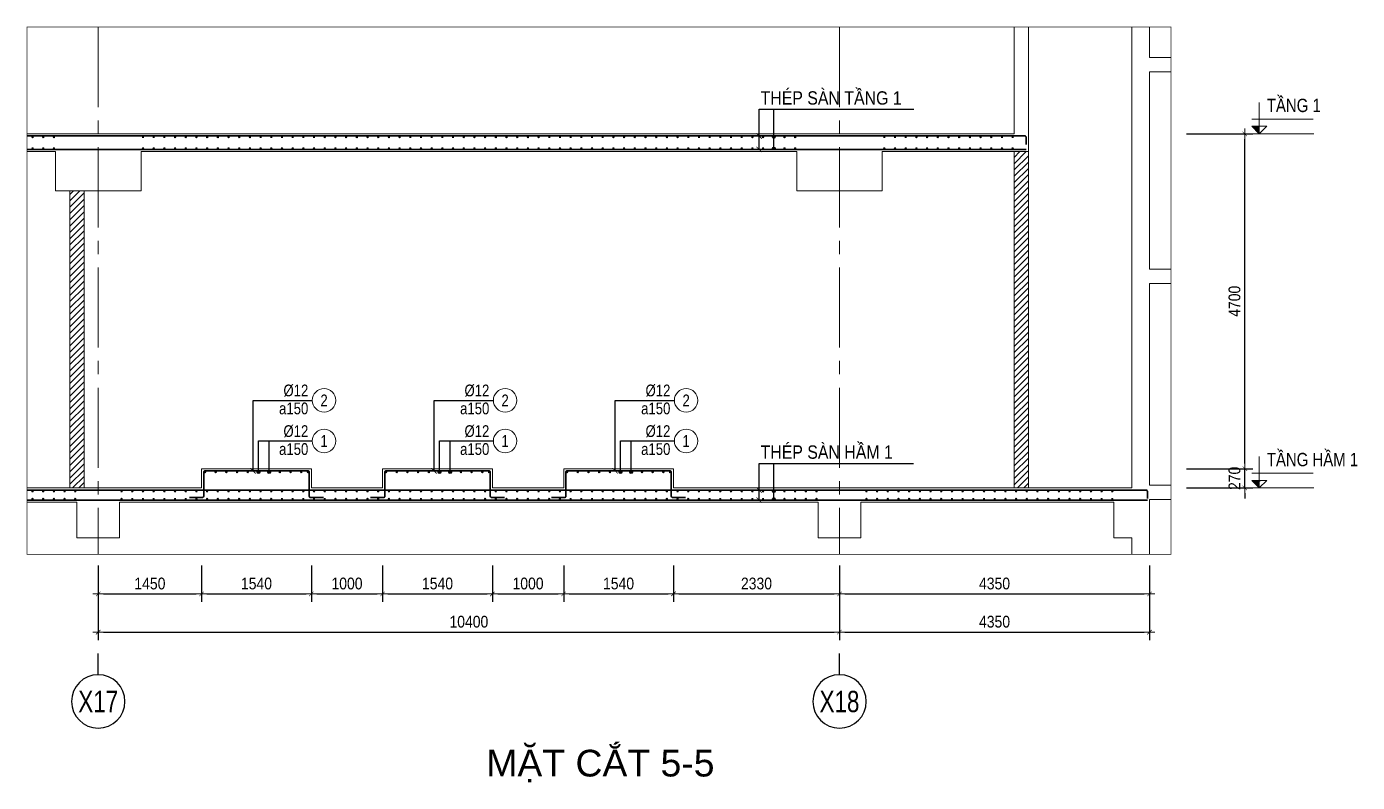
# Model space of a CAD drawing. Extents: x 517991 to 692152, y -83926 to 3506.
# Drawn here: x 668370 to 687041, y -12021 to -1414 of the extents above; entities that cross this region are included whole.
import ezdxf
from ezdxf.enums import TextEntityAlignment as Align

# ---------------------------------------------------------------- set-up
doc = ezdxf.new("R2010")
doc.units = 0
doc.header["$LTSCALE"] = 300
doc.header["$MEASUREMENT"] = 0
doc.linetypes.add('CENTER2', pattern=[1.125, 0.75, -0.125, 0.125, -0.125])
doc.linetypes.add('HIDDEN', pattern=[0.375, 0.25, -0.125])
doc.layers.get('0').update_dxf_attribs({"linetype": 'CONTINUOUS'})
doc.layers.get('DEFPOINTS').update_dxf_attribs({"linetype": 'CONTINUOUS'})
for name, color, linetype, lineweight in [('00-TT.Dim', 8, 'CONTINUOUS', 13), ('B-CONTOUR2', 2, 'CONTINUOUS', 40), ('kata_text', 7, 'CONTINUOUS', 30), ('kata_thep chu', 4, 'CONTINUOUS', 35), ('NDC_S_AXIS', 5, 'CENTER2', 15), ('NDC_S_DIM', 1, 'CONTINUOUS', 15), ('NDC_S_REBAR', 4, 'CONTINUOUS', 35), ('NDC_S_SLAB', 2, 'CONTINUOUS', 18), ('NDC_S_THIN LINE', 1, 'CONTINUOUS', 5)]:
    doc.layers.add(name, color=color, linetype=linetype, lineweight=lineweight)
doc.layers.add('A-SYM', color=7, linetype='CONTINUOUS')
doc.styles.add('ARIAL', font='arial.ttf', dxfattribs={"width": 0.8})
doc.styles.add('Heerim', font='', dxfattribs={"width": 0.8})
doc.styles.add('kata_text', font='arial.ttf', dxfattribs={"width": 0.8})
doc.styles.add('NDC_ARIAL', font='arial.ttf', dxfattribs={"width": 0.85})
doc.styles.add('NDC_DIM', font='', dxfattribs={"width": 0.75})
doc.styles.get("Standard").update_dxf_attribs({"font": 'arial.ttf'})
doc.styles.get('Heerim').set_extended_font_data('Dotum')
doc.styles.get('NDC_DIM').set_extended_font_data('Dotum')
doc.dimstyles.new('NDC_1-75', dxfattribs={"dimscale": 75, "dimtxt": 2.2, "dimasz": 1, "dimexe": 1.5, "dimexo": 0, "dimgap": 0.8, "dimtad": 1, "dimdec": 0, "dimdsep": 46, "dimtxsty": 'NDC_ARIAL', "dimblk": 'DIMMARK', "dimcen": 49999.938995, "dimdle": 1.5, "dimclrd": 1, "dimclre": 1, "dimclrt": 3, "dimadec": 0, "dimazin": 0, "dimtfac": 1, "dimtdec": 0, "dimtix": 1, "dimtmove": 1, "dimatfit": 3, "dimfxl": 1, "dimarcsym": 0})
doc.dimstyles.new('NDC_dim_25', dxfattribs={"dimscale": 25, "dimtxt": 2.2, "dimasz": 1.5, "dimexe": 1.5, "dimexo": 2.5, "dimgap": 1, "dimtad": 1, "dimdec": 0, "dimzin": 0, "dimdsep": 46, "dimtxsty": 'NDC_DIM', "dimblk": 'DIMMARK', "dimcen": 0.09, "dimdle": 1.2, "dimclrd": 1, "dimclre": 1, "dimclrt": 3, "dimadec": 0, "dimazin": 0, "dimtfac": 1, "dimtdec": 0, "dimtix": 1, "dimtofl": 0, "dimtmove": 0, "dimatfit": 3, "dimfxl": 6, "dimfxlon": 1, "dimtolj": 1, "dimtzin": 0, "dimarcsym": 0})
pattern_1 = [(45, (-124560.4, 13566.655), (-44.194174, 44.194174), [])]

# ---------------------------------------------------------------- blocks, each defined once
blk = doc.blocks.new('*U1')
for q in [(0, 0), (0, 2)]:
    blk.add_line((0, 4), q)
blk.add_circle((0, 9), 5)
at = {"style": 'Heerim', "width": 0.8}
blk.add_attdef('NO', text='', height=4, dxfattribs=at).set_placement((-0.01, 9.02), align=Align.MIDDLE_CENTER)
blk = doc.blocks.new('DIMMARK')
at = {"layer": 'NDC_S_DIM', "color": 1}
blk.add_line((-1.5, 0), (1, 0), dxfattribs=at)
at = {"layer": 'NDC_S_DIM', "color": 2, "const_width": 0.1}
blk.add_lwpolyline([(-0.42, -0.42), (0.42, 0.42)], dxfattribs=at)
blk = doc.blocks.new('*D609')
at = {"layer": 'DEFPOINTS', "color": 0, "transparency": 16777216}
for p in [(684642, -2919), (685461, -2919), (684642, -7619)]:
    blk.add_point(p, dxfattribs=at)
at = {"layer": 'NDC_S_DIM', "color": 1, "lineweight": -2, "transparency": 16777216}
for p, q in [((684642, -2919), (685573, -2919)), ((685461, -7544), (685461, -2994)), ((684642, -7619), (685573, -7619))]:
    blk.add_line(p, q, dxfattribs=at)
at = {"layer": 'NDC_S_DIM', "color": 1, "lineweight": -2, "transparency": 16777216, "xscale": 75, "yscale": 75, "zscale": 75}
for p, rotation in [((685461, -2919), 90), ((685461, -7619), 270)]:
    blk.add_blockref('DIMMARK', p, dxfattribs=dict(at, rotation=rotation))
at = {"layer": 'NDC_S_DIM', "color": 3, "transparency": 16777216, "insert": (685317, -5269), "char_height": 165, "attachment_point": 5, "rotation": 90, "style": 'NDC_ARIAL'}
blk.add_mtext('4700', dxfattribs=at)
blk = doc.blocks.new('kata_block_CT')
blk.add_hatch(color=3).paths.add_polyline_path([(0, 1.41), (-1.42, 1.41), (0, 0)])
at = {"ltscale": 50}
h = blk.add_hatch(dxfattribs=at)
h.set_pattern_fill('ANSI31', color=8, scale=1.2375, style=0)
h.set_pattern_definition([(45, (0, 5e-12), (-2.7783, 2.7783), [])])
h.paths.add_polyline_path([(0, 1.41), (0, 0), (1.42, 1.41)])
at = {"color": 8, "ltscale": 50}
for p, q in [((-1.4, 2.76), (10.09, 2.76)), ((10.17, 0), (-1.44, 0))]:
    blk.add_line(p, q, dxfattribs=at)
for points in [[(0, 5.89), (0, 0)], [(0, 0), (-1.42, 1.41), (0, 1.41)], [(0, 0), (1.42, 1.41), (0, 1.41)]]:
    blk.add_lwpolyline(points, dxfattribs=at)
at = {"color": 3, "style": 'ARIAL', "width": 0.8}
blk.add_attdef('CT', (1.24, 3.58), '', height=2.2, dxfattribs=at)
blk = doc.blocks.new('*D610')
at = {"layer": 'DEFPOINTS', "color": 0, "transparency": 16777216}
for p in [(684642, -7619), (685461, -7619), (684642, -7889)]:
    blk.add_point(p, dxfattribs=at)
at = {"layer": 'NDC_S_DIM', "color": 1, "lineweight": -2, "transparency": 16777216}
for p, q in [((684642, -7619), (685573, -7619)), ((685461, -7544), (685461, -7469)), ((685461, -7889), (685461, -7619)), ((684642, -7889), (685573, -7889)), ((685461, -7964), (685461, -8039))]:
    blk.add_line(p, q, dxfattribs=at)
at = {"layer": 'NDC_S_DIM', "color": 1, "lineweight": -2, "transparency": 16777216, "xscale": 75, "yscale": 75, "zscale": 75}
for p, rotation in [((685461, -7619), 270), ((685461, -7889), 90)]:
    blk.add_blockref('DIMMARK', p, dxfattribs=dict(at, rotation=rotation))
at = {"layer": 'NDC_S_DIM', "color": 3, "transparency": 16777216, "insert": (685317, -7754), "char_height": 165, "attachment_point": 5, "rotation": 90, "style": 'NDC_ARIAL'}
blk.add_mtext('270', dxfattribs=at)
blk = doc.blocks.new('*D611')
at = {"layer": 'DEFPOINTS', "color": 0, "transparency": 16777216}
for p in [(669375, -8975), (670825, -8975), (670825, -9376)]:
    blk.add_point(p, dxfattribs=at)
at = {"layer": 'NDC_S_DIM', "color": 1, "lineweight": -2, "transparency": 16777216}
for p, q in [((669375, -8975), (669375, -9488)), ((670825, -8975), (670825, -9488)), ((669450, -9376), (670750, -9376))]:
    blk.add_line(p, q, dxfattribs=at)
at = {"layer": 'NDC_S_DIM', "color": 1, "lineweight": -2, "transparency": 16777216, "xscale": 75, "yscale": 75, "zscale": 75, "rotation": 180}
blk.add_blockref('DIMMARK', (669375, -9376), dxfattribs=at)
at = {"layer": 'NDC_S_DIM', "color": 1, "lineweight": -2, "transparency": 16777216, "xscale": 75, "yscale": 75, "zscale": 75}
blk.add_blockref('DIMMARK', (670825, -9376), dxfattribs=at)
at = {"layer": 'NDC_S_DIM', "color": 3, "transparency": 16777216, "insert": (670100, -9231), "char_height": 165, "attachment_point": 5, "style": 'NDC_ARIAL'}
blk.add_mtext('1450', dxfattribs=at)
blk = doc.blocks.new('*D612')
at = {"layer": 'DEFPOINTS', "color": 0, "transparency": 16777216}
for p in [(669375, -8975), (679775, -8975), (679775, -9912)]:
    blk.add_point(p, dxfattribs=at)
at = {"layer": 'NDC_S_DIM', "color": 1, "lineweight": -2, "transparency": 16777216}
for p, q in [((669375, -8975), (669375, -10024)), ((679775, -8975), (679775, -10024)), ((669450, -9912), (679700, -9912))]:
    blk.add_line(p, q, dxfattribs=at)
at = {"layer": 'NDC_S_DIM', "color": 1, "lineweight": -2, "transparency": 16777216, "xscale": 75, "yscale": 75, "zscale": 75, "rotation": 180}
blk.add_blockref('DIMMARK', (669375, -9912), dxfattribs=at)
at = {"layer": 'NDC_S_DIM', "color": 1, "lineweight": -2, "transparency": 16777216, "xscale": 75, "yscale": 75, "zscale": 75}
blk.add_blockref('DIMMARK', (679775, -9912), dxfattribs=at)
at = {"layer": 'NDC_S_DIM', "color": 3, "transparency": 16777216, "insert": (674575, -9767), "char_height": 165, "attachment_point": 5, "style": 'NDC_ARIAL'}
blk.add_mtext('10400', dxfattribs=at)
blk = doc.blocks.new('*D613')
at = {"layer": 'DEFPOINTS', "color": 0, "transparency": 16777216}
for p in [(677445, -8975), (679775, -8975), (679775, -9376)]:
    blk.add_point(p, dxfattribs=at)
at = {"layer": 'NDC_S_DIM', "color": 1, "lineweight": -2, "transparency": 16777216}
for p, q in [((677445, -8975), (677445, -9488)), ((679775, -8975), (679775, -9488)), ((677520, -9376), (679700, -9376))]:
    blk.add_line(p, q, dxfattribs=at)
at = {"layer": 'NDC_S_DIM', "color": 1, "lineweight": -2, "transparency": 16777216, "xscale": 75, "yscale": 75, "zscale": 75, "rotation": 180}
blk.add_blockref('DIMMARK', (677445, -9376), dxfattribs=at)
at = {"layer": 'NDC_S_DIM', "color": 1, "lineweight": -2, "transparency": 16777216, "xscale": 75, "yscale": 75, "zscale": 75}
blk.add_blockref('DIMMARK', (679775, -9376), dxfattribs=at)
at = {"layer": 'NDC_S_DIM', "color": 3, "transparency": 16777216, "insert": (678610, -9231), "char_height": 165, "attachment_point": 5, "style": 'NDC_ARIAL'}
blk.add_mtext('2330', dxfattribs=at)
blk = doc.blocks.new('*D614')
at = {"layer": 'DEFPOINTS', "color": 0, "transparency": 16777216}
for p in [(679775, -8975), (684125, -8975), (684125, -9376)]:
    blk.add_point(p, dxfattribs=at)
at = {"layer": 'NDC_S_DIM', "color": 1, "lineweight": -2, "transparency": 16777216}
for p, q in [((679775, -8975), (679775, -9488)), ((684125, -8975), (684125, -9488)), ((679850, -9376), (684050, -9376))]:
    blk.add_line(p, q, dxfattribs=at)
at = {"layer": 'NDC_S_DIM', "color": 1, "lineweight": -2, "transparency": 16777216, "xscale": 75, "yscale": 75, "zscale": 75, "rotation": 180}
blk.add_blockref('DIMMARK', (679775, -9376), dxfattribs=at)
at = {"layer": 'NDC_S_DIM', "color": 1, "lineweight": -2, "transparency": 16777216, "xscale": 75, "yscale": 75, "zscale": 75}
blk.add_blockref('DIMMARK', (684125, -9376), dxfattribs=at)
at = {"layer": 'NDC_S_DIM', "color": 3, "transparency": 16777216, "insert": (681950, -9231), "char_height": 165, "attachment_point": 5, "style": 'NDC_ARIAL'}
blk.add_mtext('4350', dxfattribs=at)
blk = doc.blocks.new('*D615')
at = {"layer": 'DEFPOINTS', "color": 0, "transparency": 16777216}
for p in [(679775, -8975), (684125, -8975), (684125, -9912)]:
    blk.add_point(p, dxfattribs=at)
at = {"layer": 'NDC_S_DIM', "color": 1, "lineweight": -2, "transparency": 16777216}
for p, q in [((679775, -8975), (679775, -10024)), ((684125, -8975), (684125, -10024)), ((679850, -9912), (684050, -9912))]:
    blk.add_line(p, q, dxfattribs=at)
at = {"layer": 'NDC_S_DIM', "color": 1, "lineweight": -2, "transparency": 16777216, "xscale": 75, "yscale": 75, "zscale": 75, "rotation": 180}
blk.add_blockref('DIMMARK', (679775, -9912), dxfattribs=at)
at = {"layer": 'NDC_S_DIM', "color": 1, "lineweight": -2, "transparency": 16777216, "xscale": 75, "yscale": 75, "zscale": 75}
blk.add_blockref('DIMMARK', (684125, -9912), dxfattribs=at)
at = {"layer": 'NDC_S_DIM', "color": 3, "transparency": 16777216, "insert": (681950, -9767), "char_height": 165, "attachment_point": 5, "style": 'NDC_ARIAL'}
blk.add_mtext('4350', dxfattribs=at)
blk = doc.blocks.new('*D616')
at = {"layer": 'DEFPOINTS', "color": 0, "transparency": 16777216}
for p in [(670825, -8975), (672365, -8975), (672365, -9376)]:
    blk.add_point(p, dxfattribs=at)
at = {"layer": 'NDC_S_DIM', "color": 1, "lineweight": -2, "transparency": 16777216}
for p, q in [((670825, -8975), (670825, -9488)), ((672365, -8975), (672365, -9488)), ((670900, -9376), (672290, -9376))]:
    blk.add_line(p, q, dxfattribs=at)
at = {"layer": 'NDC_S_DIM', "color": 1, "lineweight": -2, "transparency": 16777216, "xscale": 75, "yscale": 75, "zscale": 75, "rotation": 180}
blk.add_blockref('DIMMARK', (670825, -9376), dxfattribs=at)
at = {"layer": 'NDC_S_DIM', "color": 1, "lineweight": -2, "transparency": 16777216, "xscale": 75, "yscale": 75, "zscale": 75}
blk.add_blockref('DIMMARK', (672365, -9376), dxfattribs=at)
at = {"layer": 'NDC_S_DIM', "color": 3, "transparency": 16777216, "insert": (671595, -9231), "char_height": 165, "attachment_point": 5, "style": 'NDC_ARIAL'}
blk.add_mtext('1540', dxfattribs=at)
blk = doc.blocks.new('*D617')
at = {"layer": 'DEFPOINTS', "color": 0, "transparency": 16777216}
for p in [(672365, -8975), (673365, -8975), (673365, -9376)]:
    blk.add_point(p, dxfattribs=at)
at = {"layer": 'NDC_S_DIM', "color": 1, "lineweight": -2, "transparency": 16777216}
for p, q in [((672365, -8975), (672365, -9488)), ((673365, -8975), (673365, -9488)), ((672440, -9376), (673290, -9376))]:
    blk.add_line(p, q, dxfattribs=at)
at = {"layer": 'NDC_S_DIM', "color": 1, "lineweight": -2, "transparency": 16777216, "xscale": 75, "yscale": 75, "zscale": 75, "rotation": 180}
blk.add_blockref('DIMMARK', (672365, -9376), dxfattribs=at)
at = {"layer": 'NDC_S_DIM', "color": 1, "lineweight": -2, "transparency": 16777216, "xscale": 75, "yscale": 75, "zscale": 75}
blk.add_blockref('DIMMARK', (673365, -9376), dxfattribs=at)
at = {"layer": 'NDC_S_DIM', "color": 3, "transparency": 16777216, "insert": (672865, -9231), "char_height": 165, "attachment_point": 5, "style": 'NDC_ARIAL'}
blk.add_mtext('1000', dxfattribs=at)
blk = doc.blocks.new('*D618')
at = {"layer": 'DEFPOINTS', "color": 0, "transparency": 16777216}
for p in [(673365, -8975), (674905, -8975), (674905, -9376)]:
    blk.add_point(p, dxfattribs=at)
at = {"layer": 'NDC_S_DIM', "color": 1, "lineweight": -2, "transparency": 16777216}
for p, q in [((673365, -8975), (673365, -9488)), ((674905, -8975), (674905, -9488)), ((673440, -9376), (674830, -9376))]:
    blk.add_line(p, q, dxfattribs=at)
at = {"layer": 'NDC_S_DIM', "color": 1, "lineweight": -2, "transparency": 16777216, "xscale": 75, "yscale": 75, "zscale": 75, "rotation": 180}
blk.add_blockref('DIMMARK', (673365, -9376), dxfattribs=at)
at = {"layer": 'NDC_S_DIM', "color": 1, "lineweight": -2, "transparency": 16777216, "xscale": 75, "yscale": 75, "zscale": 75}
blk.add_blockref('DIMMARK', (674905, -9376), dxfattribs=at)
at = {"layer": 'NDC_S_DIM', "color": 3, "transparency": 16777216, "insert": (674135, -9231), "char_height": 165, "attachment_point": 5, "style": 'NDC_ARIAL'}
blk.add_mtext('1540', dxfattribs=at)
blk = doc.blocks.new('*D619')
at = {"layer": 'DEFPOINTS', "color": 0, "transparency": 16777216}
for p in [(674905, -8975), (675905, -8975), (675905, -9376)]:
    blk.add_point(p, dxfattribs=at)
at = {"layer": 'NDC_S_DIM', "color": 1, "lineweight": -2, "transparency": 16777216}
for p, q in [((674905, -8975), (674905, -9488)), ((675905, -8975), (675905, -9488)), ((674980, -9376), (675830, -9376))]:
    blk.add_line(p, q, dxfattribs=at)
at = {"layer": 'NDC_S_DIM', "color": 1, "lineweight": -2, "transparency": 16777216, "xscale": 75, "yscale": 75, "zscale": 75, "rotation": 180}
blk.add_blockref('DIMMARK', (674905, -9376), dxfattribs=at)
at = {"layer": 'NDC_S_DIM', "color": 1, "lineweight": -2, "transparency": 16777216, "xscale": 75, "yscale": 75, "zscale": 75}
blk.add_blockref('DIMMARK', (675905, -9376), dxfattribs=at)
at = {"layer": 'NDC_S_DIM', "color": 3, "transparency": 16777216, "insert": (675405, -9231), "char_height": 165, "attachment_point": 5, "style": 'NDC_ARIAL'}
blk.add_mtext('1000', dxfattribs=at)
blk = doc.blocks.new('*D620')
at = {"layer": 'DEFPOINTS', "color": 0, "transparency": 16777216}
for p in [(675905, -8975), (677445, -8975), (677445, -9376)]:
    blk.add_point(p, dxfattribs=at)
at = {"layer": 'NDC_S_DIM', "color": 1, "lineweight": -2, "transparency": 16777216}
for p, q in [((675905, -8975), (675905, -9488)), ((677445, -8975), (677445, -9488)), ((675980, -9376), (677370, -9376))]:
    blk.add_line(p, q, dxfattribs=at)
at = {"layer": 'NDC_S_DIM', "color": 1, "lineweight": -2, "transparency": 16777216, "xscale": 75, "yscale": 75, "zscale": 75, "rotation": 180}
blk.add_blockref('DIMMARK', (675905, -9376), dxfattribs=at)
at = {"layer": 'NDC_S_DIM', "color": 1, "lineweight": -2, "transparency": 16777216, "xscale": 75, "yscale": 75, "zscale": 75}
blk.add_blockref('DIMMARK', (677445, -9376), dxfattribs=at)
at = {"layer": 'NDC_S_DIM', "color": 3, "transparency": 16777216, "insert": (676675, -9231), "char_height": 165, "attachment_point": 5, "style": 'NDC_ARIAL'}
blk.add_mtext('1540', dxfattribs=at)
blk = doc.blocks.new('kata_block_THEP')
at = {"layer": 'kata_thep chu', "color": 0}
for p, q in [((-0.5, 0), (0.5, 0)), ((-0.35, 0.35), (0.35, -0.35)), ((0.35, 0.35), (-0.35, -0.35)), ((0, 0.5), (0, -0.5))]:
    blk.add_line(p, q, dxfattribs=at)
at = {"layer": 'kata_thep chu', "color": 0, "const_width": 0.0833}
blk.add_lwpolyline([(-0.5, 0, 1), (0.5, 0, 1), (-0.5, 0, 1)], format="xyb", dxfattribs=at)
blk = doc.blocks.new('*U621')
at = {"layer": 'NDC_S_REBAR', "xscale": 24, "yscale": 24, "zscale": 24}
blk.add_blockref('kata_block_THEP', (0, 80), dxfattribs=at)
at = {"layer": 'NDC_S_REBAR', "xscale": -24, "yscale": 24, "zscale": 24, "rotation": 180}
blk.add_blockref('kata_block_THEP', (0, -80), dxfattribs=at)
blk = doc.blocks.new('*U622')
at = {"layer": 'NDC_S_DIM', "color": 0, "linetype": 'ByBlock', "lineweight": -2, "transparency": 16777216}
for p in [(-1800, 0), (-1650, 0), (-1500, 0), (-1350, 0), (-1200, 0), (-1050, 0), (-900, 0), (-750, 0), (-600, 0), (-450, 0), (-300, 0), (-150, 0), (0, 0)]:
    blk.add_blockref('*U621', p, dxfattribs=at)
blk = doc.blocks.new('*U623')
at = {"layer": 'NDC_S_REBAR', "xscale": 24, "yscale": 24, "zscale": 24}
blk.add_blockref('kata_block_THEP', (0, 80), dxfattribs=at)
at = {"layer": 'NDC_S_REBAR', "xscale": -24, "yscale": 24, "zscale": 24, "rotation": 180}
blk.add_blockref('kata_block_THEP', (0, -80), dxfattribs=at)
blk = doc.blocks.new('*U624')
at = {"layer": 'NDC_S_DIM', "color": 0, "linetype": 'ByBlock', "lineweight": -2, "transparency": 16777216}
for p in [(-9150, 0), (-9000, 0), (-8850, 0), (-8700, 0), (-8550, 0), (-8400, 0), (-8250, 0), (-8100, 0), (-7950, 0), (-7800, 0), (-7650, 0), (-7500, 0), (-7350, 0), (-7200, 0), (-7050, 0), (-6900, 0), (-6750, 0), (-6600, 0), (-6450, 0), (-6300, 0), (-6150, 0), (-6000, 0), (-5850, 0), (-5700, 0), (-5550, 0), (-5400, 0), (-5250, 0), (-5100, 0), (-4950, 0), (-4800, 0), (-4650, 0), (-4500, 0), (-4350, 0), (-4200, 0), (-4050, 0), (-3900, 0), (-3750, 0), (-3600, 0), (-3450, 0), (-3300, 0), (-3150, 0), (-3000, 0), (-2850, 0), (-2700, 0), (-2550, 0), (-2400, 0), (-2250, 0), (-2100, 0), (-1950, 0), (-1800, 0), (-1650, 0), (-1500, 0), (-1350, 0), (-1200, 0), (-1050, 0), (-900, 0), (-750, 0), (-600, 0), (-450, 0), (-300, 0), (-150, 0), (0, 0)]:
    blk.add_blockref('*U623', p, dxfattribs=at)
blk = doc.blocks.new('*U625')
at = {"layer": 'NDC_S_REBAR', "xscale": 24, "yscale": 24, "zscale": 24}
blk.add_blockref('kata_block_THEP', (0, 80), dxfattribs=at)
at = {"layer": 'NDC_S_REBAR', "xscale": -24, "yscale": 24, "zscale": 24, "rotation": 180}
blk.add_blockref('kata_block_THEP', (0, -80), dxfattribs=at)
blk = doc.blocks.new('*U626')
at = {"layer": 'NDC_S_DIM', "color": 0, "linetype": 'ByBlock', "lineweight": -2, "transparency": 16777216}
for p in [(-300, 0), (-150, 0), (0, 0)]:
    blk.add_blockref('*U625', p, dxfattribs=at)
blk = doc.blocks.new('*U641')
at = {"layer": 'NDC_S_REBAR', "xscale": 24, "yscale": 24, "zscale": 24}
blk.add_blockref('kata_block_THEP', (0, 55), dxfattribs=at)
at = {"layer": 'NDC_S_REBAR', "xscale": -24, "yscale": 24, "zscale": 24, "rotation": 180}
blk.add_blockref('kata_block_THEP', (0, -55), dxfattribs=at)
blk = doc.blocks.new('*U642')
at = {"layer": 'NDC_S_REBAR', "color": 0, "linetype": 'ByBlock', "lineweight": -2, "transparency": 16777216}
for p in [(-3450, 0), (-3300, 0), (-3150, 0), (-3000, 0), (-2850, 0), (-2700, 0), (-2550, 0), (-2400, 0), (-2250, 0), (-2100, 0), (-1950, 0), (-1800, 0), (-1650, 0), (-1500, 0), (-1350, 0), (-1200, 0), (-1050, 0), (-900, 0), (-750, 0), (-600, 0), (-450, 0), (-300, 0), (-150, 0), (0, 0)]:
    blk.add_blockref('*U641', p, dxfattribs=at)
blk = doc.blocks.new('*U643')
at = {"layer": 'NDC_S_REBAR', "xscale": 24, "yscale": 24, "zscale": 24}
blk.add_blockref('kata_block_THEP', (0, 55), dxfattribs=at)
at = {"layer": 'NDC_S_REBAR', "xscale": -24, "yscale": 24, "zscale": 24, "rotation": 180}
blk.add_blockref('kata_block_THEP', (0, -55), dxfattribs=at)
blk = doc.blocks.new('*U644')
at = {"layer": 'NDC_S_REBAR', "color": 0, "linetype": 'ByBlock', "lineweight": -2, "transparency": 16777216}
for p in [(-9750, 0), (-9600, 0), (-9450, 0), (-9300, 0), (-9150, 0), (-9000, 0), (-8850, 0), (-8700, 0), (-8550, 0), (-8400, 0), (-8250, 0), (-8100, 0), (-7950, 0), (-7800, 0), (-7650, 0), (-7500, 0), (-7350, 0), (-7200, 0), (-7050, 0), (-6900, 0), (-6750, 0), (-6600, 0), (-6450, 0), (-6300, 0), (-6150, 0), (-6000, 0), (-5850, 0), (-5700, 0), (-5550, 0), (-5400, 0), (-5250, 0), (-5100, 0), (-4950, 0), (-4800, 0), (-4650, 0), (-4500, 0), (-4350, 0), (-4200, 0), (-4050, 0), (-3900, 0), (-3750, 0), (-3600, 0), (-3450, 0), (-3300, 0), (-3150, 0), (-3000, 0), (-2850, 0), (-2700, 0), (-2550, 0), (-2400, 0), (-2250, 0), (-2100, 0), (-1950, 0), (-1800, 0), (-1650, 0), (-1500, 0), (-1350, 0), (-1200, 0), (-1050, 0), (-900, 0), (-750, 0), (-600, 0), (-450, 0), (-300, 0), (-150, 0), (0, 0)]:
    blk.add_blockref('*U643', p, dxfattribs=at)
blk = doc.blocks.new('*U645')
at = {"layer": 'NDC_S_REBAR', "xscale": 24, "yscale": 24, "zscale": 24}
blk.add_blockref('kata_block_THEP', (0, 55), dxfattribs=at)
at = {"layer": 'NDC_S_REBAR', "xscale": -24, "yscale": 24, "zscale": 24, "rotation": 180}
blk.add_blockref('kata_block_THEP', (0, -55), dxfattribs=at)
blk = doc.blocks.new('*U646')
at = {"layer": 'NDC_S_REBAR', "color": 0, "linetype": 'ByBlock', "lineweight": -2, "transparency": 16777216}
for p in [(-600, 0), (-450, 0), (-300, 0), (-150, 0), (0, 0)]:
    blk.add_blockref('*U645', p, dxfattribs=at)
blk = doc.blocks.new('*U647')
at = {"layer": 'NDC_S_REBAR', "xscale": 24, "yscale": 24, "zscale": 24}
blk.add_blockref('kata_block_THEP', (0, 0), dxfattribs=at)
blk = doc.blocks.new('*U648')
at = {"layer": 'NDC_S_REBAR', "color": 0, "linetype": 'ByBlock', "lineweight": -2, "transparency": 16777216}
for p in [(0, 0), (150, 0), (300, 0), (450, 0), (600, 0), (750, 0), (900, 0), (1050, 0), (1200, 0), (1350, 0)]:
    blk.add_blockref('*U647', p, dxfattribs=at)
blk = doc.blocks.new('*U265')
blk.add_circle((2.5, 0), 2.5)
at = {"layer": 'kata_text', "color": 3, "style": 'kata_text', "width": 0.8}
for tag, p in [('DK2', (-0.85, 0.85)), ('KC2', (-0.85, -2.97))]:
    blk.add_attdef(tag, text='', height=2.5, dxfattribs=at).set_placement(p, align=Align.RIGHT)
at = {"layer": 'kata_text', "color": 7, "style": 'kata_text', "width": 0.8}
blk.add_attdef('SH3', text='', height=2.5, dxfattribs=at).set_placement((2.5, 0), align=Align.MIDDLE)
blk = doc.blocks.new('*U649')
at = {"layer": 'NDC_S_REBAR', "xscale": 24, "yscale": 24, "zscale": 24}
blk.add_blockref('kata_block_THEP', (0, 0), dxfattribs=at)
blk = doc.blocks.new('*U650')
at = {"layer": 'NDC_S_REBAR', "color": 0, "linetype": 'ByBlock', "lineweight": -2, "transparency": 16777216}
for p in [(0, 0), (150, 0), (300, 0), (450, 0), (600, 0), (750, 0), (900, 0), (1050, 0), (1200, 0), (1350, 0)]:
    blk.add_blockref('*U649', p, dxfattribs=at)
blk = doc.blocks.new('*U651')
at = {"layer": 'NDC_S_REBAR', "xscale": 24, "yscale": 24, "zscale": 24}
blk.add_blockref('kata_block_THEP', (0, 0), dxfattribs=at)
blk = doc.blocks.new('*U652')
at = {"layer": 'NDC_S_REBAR', "color": 0, "linetype": 'ByBlock', "lineweight": -2, "transparency": 16777216}
for p in [(0, 0), (150, 0), (300, 0), (450, 0), (600, 0), (750, 0), (900, 0), (1050, 0), (1200, 0), (1350, 0)]:
    blk.add_blockref('*U651', p, dxfattribs=at)

msp = doc.modelspace()

# ---------------------------------------------------------------- hatches: boundary and pattern name
at = {"layer": '00-TT.Dim'}
h = msp.add_hatch(dxfattribs=at)
h.set_pattern_fill('ANSI31', color=256, scale=500)
h.set_pattern_definition(pattern_1)
h.paths.add_polyline_path([(682425.9, -3169), (682225.9, -3169), (682225.9, -7889), (682425.9, -7889)])
h = msp.add_hatch(dxfattribs=at)
h.set_pattern_fill('ANSI31', color=256, scale=500)
h.set_pattern_definition(pattern_1)
h.paths.add_polyline_path([(669175.9, -3719), (668975.9, -3719), (668975.9, -7889), (669175.9, -7889)])

# ---------------------------------------------------------------- linework, layer by layer
at = {"layer": 'B-CONTOUR2', "color": 0, "const_width": 10}
msp.add_lwpolyline([(668375.1, -8819), (684425.1, -8819), (684425.1, -1419), (668375.1, -1419)], close=True, dxfattribs=at)
at = {"layer": 'NDC_S_AXIS', "ltscale": 5}
for points in [[(669375.1, -1419), (669375.1, -8819)], [(679775.1, -1419), (679775.1, -8819)]]:
    msp.add_lwpolyline(points, dxfattribs=at)
at = {"layer": 'NDC_S_DIM'}
for points in [[(682225.9, -7889), (682225.9, -3169)], [(682425.9, -7889), (682425.9, -3169)], [(668975.9, -7889), (668975.9, -3719)], [(669175.9, -7889), (669175.9, -3719)]]:
    msp.add_lwpolyline(points, dxfattribs=at)
at = {"layer": 'NDC_S_REBAR'}
for points in [[(668375.1, -2949), (682375.9, -2949, -0.4142136), (682395.9, -2969), (682395.9, -3069)], [(670655.1, -8024.4), (670835.1, -8024.4, 0.4142136), (670855.1, -8004.4), (670855.1, -7669, -0.4142136), (670875.1, -7649), (672315.1, -7649, -0.4142136), (672335.1, -7669), (672335.1, -8004.4, 0.4142136), (672355.1, -8024.4), (672535.1, -8024.4)], [(673195.1, -8024.4), (673375.1, -8024.4, 0.4142136), (673395.1, -8004.4), (673395.1, -7669, -0.4142136), (673415.1, -7649), (674855.1, -7649, -0.4142136), (674875.1, -7669), (674875.1, -8004.4, 0.4142136), (674895.1, -8024.4), (675075.1, -8024.4)], [(675735.1, -8024.4), (675915.1, -8024.4, 0.4142136), (675935.1, -8004.4), (675935.1, -7669, -0.4142136), (675955.1, -7649), (677395.1, -7649, -0.4142136), (677415.1, -7669), (677415.1, -8004.4, 0.4142136), (677435.1, -8024.4), (677615.1, -8024.4)], [(668375.1, -7919), (684075.1, -7919, -0.4142136), (684095.1, -7939), (684095.1, -8039)]]:
    msp.add_lwpolyline(points, format="xyb", dxfattribs=at)
for points in [[(668375.1, -3139), (682395.9, -3139)], [(668375.1, -8059), (684095.1, -8059)]]:
    msp.add_lwpolyline(points, dxfattribs=at)
at = {"layer": 'NDC_S_SLAB'}
for points in [[(668375.1, -7889), (670825.1, -7889), (670825.1, -7619), (672365.1, -7619), (672365.1, -7889), (673365.1, -7889), (673365.1, -7619), (674905.1, -7619), (674905.1, -7889), (675905.1, -7889), (675905.1, -7619), (677445.1, -7619), (677445.1, -7889), (683875.1, -7889), (683875.1, -1419)], [(668375.1, -3169), (668775.1, -3169), (668775.1, -3719), (669975.1, -3719), (669975.1, -3169), (679175.1, -3169), (679175.1, -3719), (680375.1, -3719), (680375.1, -3169), (682425.9, -3169), (682425.9, -1419)], [(668375.1, -2919), (682225.9, -2919), (682225.9, -1419)], [(684425.1, -1849), (684125.1, -1849), (684125.1, -1419)], [(684425.1, -4819), (684125.1, -4819), (684125.1, -2049), (684425.1, -2049)], [(684425.1, -7849), (684125.1, -7849), (684125.1, -5019), (684425.1, -5019)], [(668375.1, -8089), (669075.1, -8089), (669075.1, -8589), (669675.1, -8589), (669675.1, -8089), (679475.1, -8089), (679475.1, -8589), (680075.1, -8589), (680075.1, -8089), (683625.1, -8089), (683625.1, -8589), (683875.1, -8589), (683875.1, -8819)], [(684425.1, -8049), (684125.1, -8049), (684125.1, -8819)]]:
    msp.add_lwpolyline(points, dxfattribs=at)

# ---------------------------------------------------------------- block references
at = {"layer": 'A-SYM'}
ref = msp.add_blockref('*U1', (669375.1, -10210.1), dxfattribs=dict(at, xscale=-75, yscale=75, zscale=75, rotation=180))
ref.add_attrib('NO', 'X17', dxfattribs={"layer": '0', "height": 300, "style": 'Heerim', "width": 0.8}).set_placement((669374.7, -10886.1), align=Align.MIDDLE_CENTER)
ref = msp.add_blockref('*U1', (679775.1, -10210.1), dxfattribs=dict(at, xscale=-75, yscale=75, zscale=75, rotation=180))
ref.add_attrib('NO', 'X18', dxfattribs={"layer": '0', "height": 300, "style": 'Heerim', "width": 0.8}).set_placement((679774.7, -10886.1), align=Align.MIDDLE_CENTER)
at = {"layer": 'NDC_S_DIM'}
for name, p in [('*U626', (668753, -3044)), ('*U624', (679153, -3044)), ('*U622', (682203.8, -3044))]:
    msp.add_blockref(name, p, dxfattribs=at)
at = {"layer": 'NDC_S_REBAR'}
for name, p in [('*U648', (670873, -7666.7)), ('*U650', (673413, -7666.7)), ('*U652', (675953, -7666.7)), ('*U646', (669052.4, -7989)), ('*U644', (679452.4, -7989)), ('*U642', (683602.4, -7989))]:
    msp.add_blockref(name, p, dxfattribs=at)
at = {"layer": 'NDC_S_REBAR', "xscale": 24, "yscale": 24, "zscale": 24}
for p in [(672318.7, -7666.7), (674858.7, -7666.7), (677398.7, -7666.7)]:
    msp.add_blockref('kata_block_THEP', p, dxfattribs=at)
at = {"layer": 'NDC_S_THIN LINE'}
ref = msp.add_blockref('kata_block_CT', (685664.6, -2919), dxfattribs=dict(at, xscale=75, yscale=75, zscale=75))
ref.add_attrib('CT', 'TẦNG 1', (685770.3, -2613.9), dxfattribs={"layer": '0', "color": 3, "height": 187.5, "style": 'ARIAL', "width": 0.8})
at = {"layer": 'NDC_S_THIN LINE', "xscale": 66, "yscale": 66, "zscale": 66}
for p, values in [((672378.2, -6659.2), {'SH3': '2', 'DK2': '%%c12', 'KC2': 'a150'}), ((674918.2, -6659.2), {'SH3': '2', 'DK2': '%%c12', 'KC2': 'a150'}), ((677458.2, -6659.2), {'SH3': '2', 'DK2': '%%c12', 'KC2': 'a150'}), ((672378.2, -7229.7), {'SH3': '1', 'DK2': '%%c12', 'KC2': 'a150'}), ((674918.2, -7229.7), {'SH3': '1', 'DK2': '%%c12', 'KC2': 'a150'}), ((677458.2, -7229.7), {'SH3': '1', 'DK2': '%%c12', 'KC2': 'a150'})]:
    msp.add_blockref('*U265', p, dxfattribs=at).add_auto_attribs(values)
at = {"layer": 'NDC_S_THIN LINE'}
ref = msp.add_blockref('kata_block_CT', (685664.6, -7889), dxfattribs=dict(at, xscale=75, yscale=75, zscale=75))
ref.add_attrib('CT', 'TẦNG HẦM 1', (685770.3, -7583.9), dxfattribs={"layer": '0', "color": 3, "height": 187.5, "style": 'ARIAL', "width": 0.8})

# ---------------------------------------------------------------- texts
at = {"style": 'NDC_ARIAL', "width": 0.85}
for s, p in [('THÉP SÀN TẦNG 1', (678667.4, -2509.1)), ('THÉP SÀN HẦM 1', (678667.4, -7479.1))]:
    msp.add_text(s, height=187.5, dxfattribs=at).set_placement(p)
at = {"linetype": 'HIDDEN'}
msp.add_text('MẶT CẮT 5-5', height=375, dxfattribs=at).set_placement((674819.6, -11938.5))

# ---------------------------------------------------------------- dimensions: what is measured, and where the dimension line sits
at = {"layer": 'NDC_S_DIM'}
for base, p1, p2, picture, middle in [((685460.9, -2919), (684642.3, -7619), (684642.3, -2919), '*D609', (685316.6, -5269)), ((685460.9, -7619), (684642.3, -7889), (684642.3, -7619), '*D610', (685316.6, -7754))]:
    dim = msp.add_linear_dim(base=base, p1=p1, p2=p2, angle=90, dimstyle='NDC_1-75', dxfattribs=at)
    dim.commit()
    dim.dimension.update_dxf_attribs({"geometry": picture, "text_midpoint": middle})
for base, p1, p2, picture, middle in [((670825.1, -9375.7), (669375.1, -8975.2), (670825.1, -8975.2), '*D611', (670100.1, -9231.5)), ((679775.1, -9911.7), (669375.1, -8975.2), (679775.1, -8975.2), '*D612', (674575.1, -9767.4)), ((672365.1, -9375.7), (670825.1, -8975.2), (672365.1, -8975.2), '*D616', (671595.1, -9231.5)), ((673365.1, -9375.7), (672365.1, -8975.2), (673365.1, -8975.2), '*D617', (672865.1, -9231.5)), ((674905.1, -9375.7), (673365.1, -8975.2), (674905.1, -8975.2), '*D618', (674135.1, -9231.5)), ((675905.1, -9375.7), (674905.1, -8975.2), (675905.1, -8975.2), '*D619', (675405.1, -9231.5)), ((677445.1, -9375.7), (675905.1, -8975.2), (677445.1, -8975.2), '*D620', (676675.1, -9231.5)), ((679775.1, -9375.7), (677445.1, -8975.2), (679775.1, -8975.2), '*D613', (678610.1, -9231.4)), ((684125.1, -9375.7), (679775.1, -8975.2), (684125.1, -8975.2), '*D614', (681950.1, -9231.4)), ((684125.1, -9911.7), (679775.1, -8975.2), (684125.1, -8975.2), '*D615', (681950.1, -9767.4))]:
    dim = msp.add_linear_dim(base=base, p1=p1, p2=p2, dimstyle='NDC_1-75', dxfattribs=at)
    dim.commit()
    dim.dimension.update_dxf_attribs({"geometry": picture, "text_midpoint": middle})

# ---------------------------------------------------------------- leaders
for points in [[(678646.8, -3139), (678646.8, -2573.5), (680609.5, -2573.5)], [(678646.8, -2949), (678646.8, -2573.5), (680609.5, -2573.5)], [(671546.9, -7649), (671546.9, -6659.2), (672378.2, -6659.2)], [(674086.9, -7649), (674086.9, -6659.2), (674918.2, -6659.2)], [(676626.9, -7649), (676626.9, -6659.2), (677458.2, -6659.2)], [(678646.8, -8059), (678646.8, -7543.5), (680540.2, -7543.5)], [(678646.8, -7919), (678646.8, -7543.5), (680540.2, -7543.5)]]:
    msp.add_leader(points, dimstyle='NDC_1-75', override={"dimlfac": 0.5, "dimldrblk": 'ARCHTICK'}, dxfattribs=at)
at = {"layer": 'NDC_S_THIN LINE'}
for points, override in [([(678853, -3123.9), (678853, -2573.5), (680815.7, -2573.5)], {"dimldrblk": 'DotBlank'}), ([(678853, -2964.1), (678853, -2573.5), (680815.7, -2573.5)], {"dimldrblk": 'DotBlank'}), ([(671623, -7666.7), (671623, -7229.7), (672378.2, -7229.7)], {"dimasz": 1.5, "dimldrblk": 'DotBlank'}), ([(671773, -7666.7), (671773, -7229.7), (672378.2, -7229.7)], {"dimasz": 1.5, "dimldrblk": 'DotBlank'}), ([(674163, -7666.7), (674163, -7229.7), (674918.2, -7229.7)], {"dimasz": 1.5, "dimldrblk": 'DotBlank'}), ([(674313, -7666.7), (674313, -7229.7), (674918.2, -7229.7)], {"dimasz": 1.5, "dimldrblk": 'DotBlank'}), ([(676703, -7666.7), (676703, -7229.7), (677458.2, -7229.7)], {"dimasz": 1.5, "dimldrblk": 'DotBlank'}), ([(676853, -7666.7), (676853, -7229.7), (677458.2, -7229.7)], {"dimasz": 1.5, "dimldrblk": 'DotBlank'}), ([(678852.4, -8043.9), (678852.4, -7543.5), (680815.1, -7543.5)], {"dimldrblk": 'DotBlank'}), ([(678852.4, -7934.1), (678852.4, -7543.5), (680815.1, -7543.5)], {"dimldrblk": 'DotBlank'})]:
    msp.add_leader(points, dimstyle='NDC_dim_25', override=override, dxfattribs=at)

doc.saveas('drawing.dxf')
